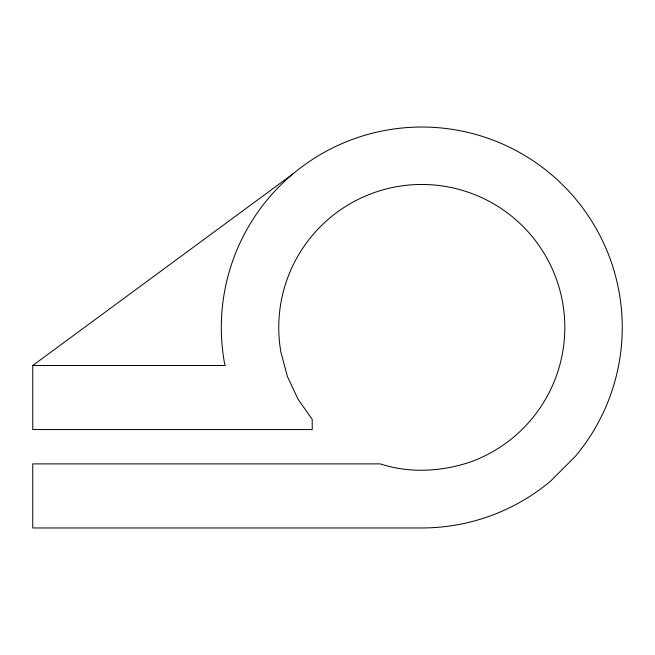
<?xml version="1.0" encoding="UTF-8"?>
<svg xmlns="http://www.w3.org/2000/svg" width="655" height="655" viewBox="0 0 655 655"><rect width="100%" height="100%" fill="white"/><g stroke="black" fill="none" stroke-linecap="round" stroke-linejoin="round"><path stroke-width="0.98" d="M32.75 365.49L225.214 365.49L224.362 362.313A200.463 200.463 0 0 1 473.671 133.866A200.463 200.463 0 0 1 575.352 456.355L550.642 481.065A200.463 200.463 0 0 1 421.787 527.963L32.75 527.963L32.75 463.887L380.285 463.887C409.596 473.508 441.683 471.698 470.699 461.898A143.027 143.027 0 0 0 558.805 286.481A143.027 143.027 0 0 0 388.8 188.329A143.027 143.027 0 0 0 280.93 352.333L287.381 376.42L297.919 399.01L312.222 419.437L312.222 429.565L32.75 429.565L32.75 365.49L292.924 173.935"/></g></svg>
